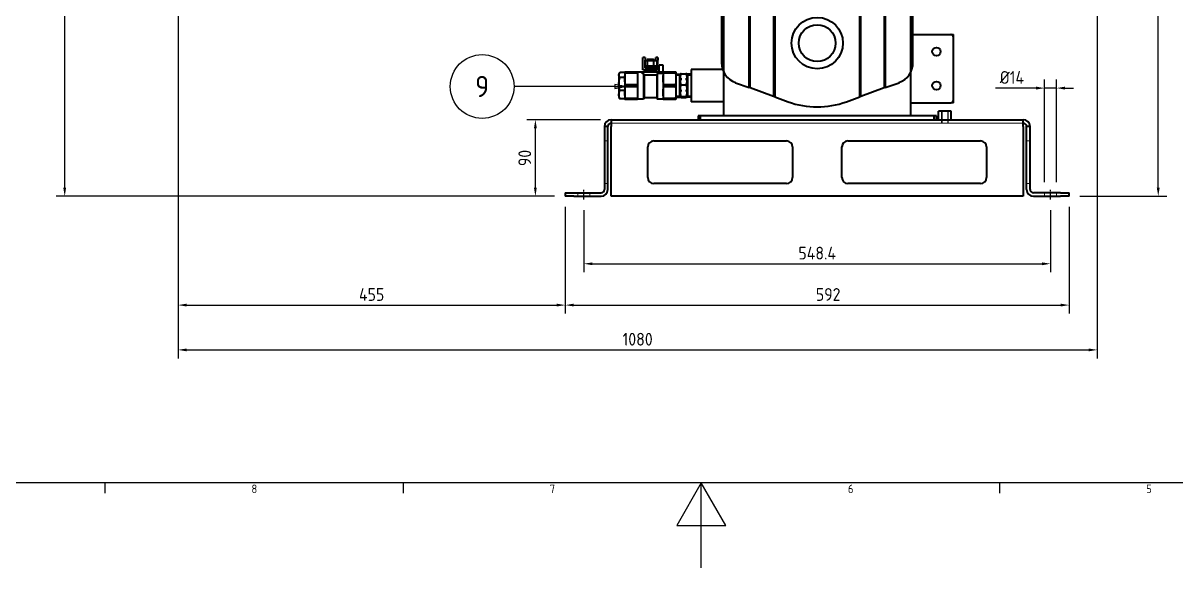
# Model space of a CAD drawing. Header units: millimetres. Extents: x 9486 to 14955, y -5687 to 1872.
# Drawn here: x 10792 to 12146, y -5687 to -5046 of the extents above; entities that cross this region are included whole.
import ezdxf

# ---------------------------------------------------------------- set-up
doc = ezdxf.new("R2010")
doc.units = ezdxf.units.MM
doc.linetypes.add('CHAIN', pattern=[0.3543, 0.2362, -0.0295, 0.0591, -0.0295])
doc.linetypes.add('DASHED', pattern=[0.2067, 0.1654, -0.0413])
for name, color, linetype, lineweight in [('가려진 것(ISO)', 2, 'DASHED', 18), ('가시적인 것(ISO)', 3, 'Continuous', 40), ('가시적인 좁은 것(ISO)', 3, 'Continuous', 35), ('경계(ISO)', 7, 'Continuous', 25), ('기호(ISO)', 5, 'Continuous', 25), ('중심선(ISO)', 1, 'Continuous', 25), ('치수(ISO)', 2, 'Continuous', 25)]:
    doc.layers.add(name, color=color, linetype=linetype, lineweight=lineweight)
doc.styles.add('문자 텍스트_PSTEK_POSCO', font='isocp.shx')
doc.styles.add('부품번호텍스트_PSTEK_POSCO', font='isocp.shx')
doc.styles.add('치수 텍스트_PSTEK_POSCO', font='isocp.shx')
doc.dimstyles.new('치수_PSTEK_POSCO', dxfattribs={"dimscale": 5, "dimtxt": 3, "dimasz": 2, "dimexe": 2, "dimexo": 2.5, "dimgap": 1, "dimtad": 1, "dimrnd": 1e-08, "dimdsep": 46, "dimtxsty": '치수 텍스트_PSTEK_POSCO', "dimcen": 0.09, "dimdle": 10, "dimclrd": 7, "dimclre": 7, "dimclrt": 2, "dimadec": 1, "dimazin": 2, "dimtfac": 1, "dimtmove": 0, "dimatfit": 3, "dimfxl": 0, "dimtolj": 1, "dimlwd": -1, "dimlwe": -1, "dimarcsym": 0})

# ---------------------------------------------------------------- blocks, each defined once
blk = doc.blocks.new('경계 Default Border')
at = {"layer": '경계(ISO)'}
for p, q in [((280.33, 20), (280.33, 17.6)), ((350.42, 20), (350.42, 17.6)), ((490.58, 20), (490.58, 17.6))]:
    blk.add_line(p, q, dxfattribs=at)
at = {"layer": '경계(ISO)', "flags": 128}
for points in [[(20, 20), (20, 574), (821, 574), (821, 20), (20, 20)], [(420.5, 0), (420.5, 20), (414.73, 10), (426.27, 10), (420.5, 20)]]:
    blk.add_lwpolyline(points, dxfattribs=at)
at = {"layer": '경계(ISO)', "color": 2, "char_height": 2, "attachment_point": 7, "style": '문자 텍스트_PSTEK_POSCO'}
for s, insert in [('8', (314.8, 17.58)), ('7', (384.89, 17.6)), ('6', (454.97, 17.58)), ('5', (525.05, 17.58))]:
    blk.add_mtext(s, dxfattribs=dict(at, insert=insert))
blk = doc.blocks.new('A$C7F68005D')
at = {"layer": '가려진 것(ISO)'}
for p, q in [((146, 100), (146, 86)), ((146.68, 86), (146.68, 100)), ((153.32, 86), (153.32, 100)), ((154, 86), (154, 100)), ((242, 86), (-242, 86)), ((-250, 65), (-246, 65)), ((246, 65), (250, 65)), ((-250, 15), (-246, 15)), ((246, 15), (250, 15)), ((-281.2, 0), (-281.2, 4)), ((-267.2, 0), (-267.2, 4)), ((267.2, 0), (267.2, 4)), ((281.2, 0), (281.2, 4))]:
    blk.add_line(p, q, dxfattribs=at)
at = {"layer": '가시적인 것(ISO)'}
for p, q in [((157.5, 100), (142.5, 100)), ((142.5, 90), (142.5, 100)), ((157.5, 90), (157.5, 100)), ((-246, 82), (-250, 82)), ((-250, 82), (-250, 8)), ((-246, 8), (-246, 82)), ((-242, 90), (242, 90)), ((-242, 90), (-242, 82)), ((-242, 0), (-242, 82)), ((242, 82), (242, 90)), ((242, 82), (242, 0)), ((250, 82), (246, 82)), ((246, 8), (246, 82)), ((250, 8), (250, 82)), ((-199, 22), (-199, 58)), ((-192, 65), (-36, 65)), ((-29, 58), (-29, 22)), ((29, 22), (29, 58)), ((36, 65), (192, 65)), ((199, 58), (199, 22)), ((-36, 15), (-192, 15)), ((192, 15), (36, 15)), ((-296, 4), (-286, 4)), ((-296, 4), (-296, 0)), ((-286, 0), (-296, 0)), ((-286, 4), (-254, 4)), ((-286, 0), (-254, 0)), ((242, 0), (-242, 0)), ((286, 4), (254, 4)), ((254, 0), (286, 0)), ((286, 4), (296, 4)), ((296, 0), (286, 0)), ((296, 0), (296, 4))]:
    blk.add_line(p, q, dxfattribs=at)
for centre, radius, start, end in [((-242, 82), 8, 90, 180), ((-242, 82), 4, 90, 180), ((242, 82), 8, 0, 90), ((242, 82), 4, 0, 90), ((-192, 58), 7, 90, 180), ((-36, 58), 7, 0, 90), ((36, 58), 7, 90, 180), ((192, 58), 7, 0, 90), ((-192, 22), 7, 180, 270), ((-36, 22), 7, 270, 0), ((36, 22), 7, 180, 270), ((192, 22), 7, 270, 0), ((-254, 8), 8, 270, 0), ((-254, 8), 4, 270, 0), ((254, 8), 8, 180, 270), ((254, 8), 4, 180, 270)]:
    blk.add_arc(centre, radius, start, end, dxfattribs=at)
at = {"layer": '중심선(ISO)', "linetype": 'CHAIN'}
for p, q in [((-274.2, -3.75), (-274.2, 7.75)), ((274.2, -3.75), (274.2, 7.75))]:
    blk.add_line(p, q, dxfattribs=at)
blk = doc.blocks.new('A$C76AD2E71')
at = {"layer": '가시적인 것(ISO)'}
for p, q in [((-34.2, 69), (-50, 63.2)), ((50, 63.2), (34.2, 69)), ((-78.8, 52.7), (-51.2, 62.8)), ((-51.2, 62.8), (-50, 63.2)), ((-51.2, 62.8), (-51.2, -662.8)), ((-50, 63.2), (-50, -663.2)), ((50, 63.2), (51.2, 62.8)), ((50, -663.2), (50, 63.2)), ((51.2, 62.8), (78.8, 52.7)), ((51.2, -662.8), (51.2, 62.8)), ((-80, 52.3), (-96.1, 46.5)), ((-80, 52.3), (-78.8, 52.7)), ((-80, -652.3), (-80, 52.3)), ((-78.8, -652.7), (-78.8, 52.7)), ((78.8, 52.7), (78.8, -652.7)), ((78.8, 52.7), (80, 52.3)), ((80, 52.3), (80, -652.3)), ((96.1, 46.5), (80, 52.3)), ((-112.5, 23), (-112.5, -623)), ((112.5, -623), (112.5, 23)), ((-96.1, -646.5), (-80, -652.3)), ((80, -652.3), (96.1, -646.5)), ((-78.8, -652.7), (-80, -652.3)), ((-51.2, -662.8), (-78.8, -652.7)), ((-50, -663.2), (-51.2, -662.8)), ((-50, -663.2), (-34.2, -669)), ((34.2, -669), (50, -663.2)), ((51.2, -662.8), (50, -663.2)), ((78.8, -652.7), (51.2, -662.8)), ((80, -652.3), (78.8, -652.7))]:
    blk.add_line(p, q, dxfattribs=at)
for centre, radius in [((0, 0), 30.2), ((0, 0), 21.6), ((0, -600), 30.2), ((0, -600), 21.6)]:
    blk.add_circle(centre, radius, dxfattribs=at)
for centre, radius, start, end in [((0, -25), 100, 70, 110), ((-87.5, 23), 25, 110, 180), ((87.5, 23), 25, 0, 70), ((-87.5, -623), 25, 180, 250), ((87.5, -623), 25, 290, 0), ((0, -575), 100, 250, 290)]:
    blk.add_arc(centre, radius, start, end, dxfattribs=at)
blk = doc.blocks.new('*D471')
at = {"color": 7}
for p, q in [((11450.6, -5266.1), (11450.6, -5339.1)), ((11999, -5266.1), (11999, -5339.1)), ((11460.6, -5329.1), (11989, -5329.1))]:
    blk.add_line(p, q, dxfattribs=at)
for points in [[(11460.6, -5327.5), (11460.6, -5330.8), (11450.6, -5329.1)], [(11989, -5327.5), (11989, -5330.8), (11999, -5329.1)]]:
    blk.add_solid(points, dxfattribs=at)
at = {"layer": 'Defpoints', "color": 0}
for p in [(11450.6, -5253.6), (11999, -5253.6), (11999, -5329.1)]:
    blk.add_point(p, dxfattribs=at)
at = {"color": 2, "insert": (11724.8, -5316.6), "char_height": 15, "attachment_point": 5, "style": '치수 텍스트_PSTEK_POSCO'}
blk.add_mtext('\\A1;548.4', dxfattribs=at)
blk = doc.blocks.new('*D472')
at = {"layer": 'Defpoints', "color": 0}
for p in [(11428.8, -5249.8), (12020.8, -5249.8), (12020.8, -5377.7)]:
    blk.add_point(p, dxfattribs=at)
at = {"layer": '치수(ISO)', "color": 7}
for p, q in [((11428.8, -5262.3), (11428.8, -5387.7)), ((12020.8, -5262.3), (12020.8, -5387.7)), ((11438.8, -5377.7), (12010.8, -5377.7))]:
    blk.add_line(p, q, dxfattribs=at)
for points in [[(11438.8, -5376), (11438.8, -5379.3), (11428.8, -5377.7)], [(12010.8, -5376), (12010.8, -5379.3), (12020.8, -5377.7)]]:
    blk.add_solid(points, dxfattribs=at)
at = {"layer": '치수(ISO)', "color": 2, "insert": (11723.2, -5365.2), "char_height": 15, "attachment_point": 4, "style": '치수 텍스트_PSTEK_POSCO'}
blk.add_mtext('\\A1;592', dxfattribs=at)
blk = doc.blocks.new('*D473')
at = {"layer": 'Defpoints', "color": 0}
for p in [(12006, -5122.7), (11992, -5245.8), (12006, -5245.8)]:
    blk.add_point(p, dxfattribs=at)
at = {"layer": '치수(ISO)', "color": 7}
for p, q in [((11992, -5233.3), (11992, -5112.7)), ((12006, -5233.3), (12006, -5112.7)), ((11982, -5122.7), (11934.3, -5122.7)), ((12006, -5122.7), (11992, -5122.7)), ((12016, -5122.7), (12026, -5122.7))]:
    blk.add_line(p, q, dxfattribs=at)
for points in [[(11982, -5121), (11982, -5124.4), (11992, -5122.7)], [(12016, -5121), (12016, -5124.4), (12006, -5122.7)]]:
    blk.add_solid(points, dxfattribs=at)
at = {"layer": '치수(ISO)', "color": 2, "insert": (11939.3, -5110.2), "char_height": 15, "attachment_point": 4, "style": '치수 텍스트_PSTEK_POSCO'}
blk.add_mtext('\\A1;Ø14', dxfattribs=at)
blk = doc.blocks.new('*D477')
at = {"color": 7}
for p, q in [((10862.2, -4719.8), (10830.7, -4719.8)), ((10840.7, -5239.8), (10840.7, -4729.8)), ((11416.3, -5249.8), (10830.7, -5249.8))]:
    blk.add_line(p, q, dxfattribs=at)
for points in [[(10839, -4729.8), (10842.3, -4729.8), (10840.7, -4719.8)], [(10839, -5239.8), (10842.3, -5239.8), (10840.7, -5249.8)]]:
    blk.add_solid(points, dxfattribs=at)
at = {"layer": 'Defpoints', "color": 0}
for p in [(10840.7, -4719.8), (10874.7, -4719.8), (11428.8, -5249.8)]:
    blk.add_point(p, dxfattribs=at)
at = {"color": 2, "insert": (10828.2, -4984.8), "char_height": 15, "attachment_point": 5, "rotation": 90, "style": '치수 텍스트_PSTEK_POSCO'}
blk.add_mtext('\\A1;530', dxfattribs=at)
blk = doc.blocks.new('*D478')
at = {"color": 7}
for p, q in [((10973.8, -4932.3), (10973.8, -5387.7)), ((11428.8, -5262.3), (11428.8, -5387.7)), ((10983.8, -5377.7), (11418.8, -5377.7))]:
    blk.add_line(p, q, dxfattribs=at)
for points in [[(10983.8, -5376), (10983.8, -5379.3), (10973.8, -5377.7)], [(11418.8, -5376), (11418.8, -5379.3), (11428.8, -5377.7)]]:
    blk.add_solid(points, dxfattribs=at)
at = {"layer": 'Defpoints', "color": 0}
for p in [(10973.8, -4919.8), (11428.8, -5249.8), (11428.8, -5377.7)]:
    blk.add_point(p, dxfattribs=at)
at = {"color": 2, "insert": (11201.3, -5365.2), "char_height": 15, "attachment_point": 5, "style": '치수 텍스트_PSTEK_POSCO'}
blk.add_mtext('\\A1;455', dxfattribs=at)
blk = doc.blocks.new('*D482')
at = {"color": 7}
for p, q in [((12053.8, -4842.8), (12053.8, -5440.3)), ((10973.8, -4932.3), (10973.8, -5440.3)), ((10983.8, -5430.3), (12043.8, -5430.3))]:
    blk.add_line(p, q, dxfattribs=at)
for points in [[(10983.8, -5428.7), (10983.8, -5432), (10973.8, -5430.3)], [(12043.8, -5428.7), (12043.8, -5432), (12053.8, -5430.3)]]:
    blk.add_solid(points, dxfattribs=at)
at = {"layer": 'Defpoints', "color": 0}
for p in [(12053.8, -4830.3), (10973.8, -4919.8), (12053.8, -5430.3)]:
    blk.add_point(p, dxfattribs=at)
at = {"color": 2, "insert": (11513.8, -5417.8), "char_height": 15, "attachment_point": 5, "style": '치수 텍스트_PSTEK_POSCO'}
blk.add_mtext('\\A1;1080', dxfattribs=at)
blk = doc.blocks.new('*D483')
at = {"color": 7}
for p, q in [((11880.3, -4256.6), (12135.5, -4256.6)), ((12125.5, -5239.8), (12125.5, -4266.6)), ((12033.3, -5249.8), (12135.5, -5249.8))]:
    blk.add_line(p, q, dxfattribs=at)
for points in [[(12123.8, -4266.6), (12127.1, -4266.6), (12125.5, -4256.6)], [(12123.8, -5239.8), (12127.1, -5239.8), (12125.5, -5249.8)]]:
    blk.add_solid(points, dxfattribs=at)
at = {"layer": 'Defpoints', "color": 0}
for p in [(11867.8, -4256.6), (12125.5, -4256.6), (12020.8, -5249.8)]:
    blk.add_point(p, dxfattribs=at)
at = {"color": 2, "insert": (12113, -4753.2), "char_height": 15, "attachment_point": 5, "rotation": 90, "style": '치수 텍스트_PSTEK_POSCO'}
blk.add_mtext('\\A1;993.2', dxfattribs=at)
blk = doc.blocks.new('*D484')
at = {"color": 7}
for p, q in [((11470.3, -5159.8), (11383.7, -5159.8)), ((11393.7, -5239.8), (11393.7, -5169.8)), ((11416.3, -5249.8), (11383.7, -5249.8))]:
    blk.add_line(p, q, dxfattribs=at)
for points in [[(11392, -5169.8), (11395.3, -5169.8), (11393.7, -5159.8)], [(11392, -5239.8), (11395.3, -5239.8), (11393.7, -5249.8)]]:
    blk.add_solid(points, dxfattribs=at)
at = {"layer": 'Defpoints', "color": 0}
for p in [(11393.7, -5159.8), (11482.8, -5159.8), (11428.8, -5249.8)]:
    blk.add_point(p, dxfattribs=at)
at = {"color": 2, "insert": (11381.2, -5204.8), "char_height": 15, "attachment_point": 5, "rotation": 90, "style": '치수 텍스트_PSTEK_POSCO'}
blk.add_mtext('\\A1;90', dxfattribs=at)

msp = doc.modelspace()

# ---------------------------------------------------------------- linework, layer by layer
at = {"layer": '가시적인 것(ISO)'}
for p, q in [((11614.818, -4274.617), (11614.818, -5155.317)), ((11834.818, -5155.317), (11834.818, -4270.817)), ((11837.318, -5059.817), (11881.818, -5059.817)), ((11882.318, -5059.817), (11881.818, -5059.817)), ((11882.318, -5059.817), (11884.818, -5059.817)), ((11884.818, -5062.817), (11884.818, -5059.817)), ((11884.818, -5136.817), (11884.818, -5062.817)), ((11522.518, -5086.917), (11520.018, -5086.917)), ((11520.018, -5089.917), (11520.018, -5086.917)), ((11520.018, -5101.417), (11520.018, -5089.917)), ((11522.518, -5086.917), (11522.518, -5089.917)), ((11522.518, -5098.917), (11522.518, -5089.917)), ((11522.518, -5090.117), (11523.188, -5090.117)), ((11523.188, -5090.117), (11528.818, -5090.117)), ((11525.585, -5088.517), (11524.818, -5089.284)), ((11524.818, -5089.284), (11532.818, -5089.284)), ((11524.818, -5089.284), (11524.818, -5090.117)), ((11525.065, -5090.386), (11525.065, -5096.647)), ((11525.585, -5088.517), (11532.051, -5088.517)), ((11528.818, -5090.117), (11534.447, -5090.117)), ((11532.051, -5088.517), (11532.818, -5089.284)), ((11532.57, -5090.386), (11532.57, -5096.647)), ((11532.818, -5089.284), (11532.818, -5090.117)), ((11534.447, -5090.117), (11535.318, -5090.117)), ((11537.618, -5086.917), (11535.118, -5086.917)), ((11535.118, -5089.917), (11535.118, -5086.917)), ((11535.118, -5090.117), (11535.118, -5089.917)), ((11535.318, -5090.117), (11536.323, -5090.386)), ((11536.323, -5090.386), (11536.323, -5096.647)), ((11537.618, -5086.917), (11537.618, -5089.917)), ((11537.618, -5098.917), (11537.618, -5089.917)), ((11491.818, -5106.317), (11492.426, -5105.263)), ((11491.818, -5106.317), (11491.818, -5107.294)), ((11498.818, -5104.382), (11493.023, -5104.382)), ((11498.818, -5103.817), (11498.818, -5111.817)), ((11513.303, -5103.817), (11499.332, -5103.817)), ((11499.332, -5103.817), (11499.332, -5104.828)), ((11499.332, -5104.828), (11513.303, -5104.828)), ((11513.303, -5103.817), (11513.303, -5104.828)), ((11513.818, -5103.817), (11513.818, -5111.817)), ((11519.318, -5103.817), (11513.818, -5103.817)), ((11544.232, -5103.817), (11519.318, -5103.817)), ((11519.318, -5105.528), (11519.318, -5103.817)), ((11520.889, -5105.528), (11519.318, -5105.528)), ((11537.618, -5101.417), (11520.018, -5101.417)), ((11520.889, -5105.528), (11520.889, -5135.817)), ((11522.418, -5101.417), (11522.318, -5101.517)), ((11522.318, -5101.517), (11535.318, -5101.517)), ((11522.318, -5101.517), (11522.318, -5102.517)), ((11522.318, -5102.517), (11535.318, -5102.517)), ((11522.418, -5102.617), (11522.318, -5102.517)), ((11522.418, -5102.617), (11522.318, -5102.717)), ((11522.318, -5102.717), (11535.318, -5102.717)), ((11522.318, -5102.717), (11522.318, -5103.717)), ((11522.318, -5103.717), (11535.318, -5103.717)), ((11522.418, -5103.817), (11522.318, -5103.717)), ((11522.418, -5102.617), (11535.218, -5102.617)), ((11522.518, -5096.917), (11535.818, -5096.917)), ((11522.518, -5098.917), (11537.618, -5098.917)), ((11535.218, -5101.417), (11535.318, -5101.517)), ((11535.218, -5102.617), (11535.318, -5102.517)), ((11535.218, -5102.617), (11535.318, -5102.717)), ((11535.218, -5103.817), (11535.318, -5103.717)), ((11535.318, -5096.917), (11536.323, -5096.647)), ((11535.318, -5101.517), (11535.318, -5102.517)), ((11535.318, -5102.717), (11535.318, -5103.717)), ((11535.818, -5096.917), (11535.818, -5098.917)), ((11543.818, -5105.528), (11536.746, -5105.528)), ((11536.746, -5105.528), (11536.746, -5135.817)), ((11537.618, -5098.917), (11537.618, -5101.417)), ((11543.818, -5095.817), (11539.018, -5095.817)), ((11539.018, -5103.817), (11539.018, -5095.817)), ((11543.818, -5103.817), (11543.818, -5095.817)), ((11543.818, -5105.528), (11543.818, -5111.817)), ((11558.303, -5103.817), (11544.332, -5103.817)), ((11544.332, -5103.817), (11544.332, -5104.828)), ((11544.332, -5104.828), (11558.303, -5104.828)), ((11558.303, -5103.817), (11558.303, -5104.828)), ((11558.818, -5103.817), (11558.818, -5111.817)), ((11558.818, -5106.415), (11563.818, -5106.259)), ((11563.023, -5106.283), (11563.023, -5133.35)), ((11563.818, -5133.375), (11563.818, -5106.259)), ((11563.818, -5106.259), (11563.853, -5106.259)), ((11563.851, -5106.261), (11563.851, -5111.193)), ((11565.023, -5105.783), (11570.612, -5105.783)), ((11571.818, -5106.259), (11571.782, -5106.259)), ((11571.784, -5106.261), (11571.784, -5111.193)), ((11571.818, -5106.259), (11571.818, -5133.375)), ((11576.818, -5106.415), (11571.818, -5106.259)), ((11572.613, -5133.35), (11572.613, -5106.283)), ((11576.818, -5100.817), (11576.818, -5138.817)), ((11613.644, -5100.817), (11576.818, -5100.817)), ((11491.818, -5107.294), (11491.818, -5117.923)), ((11491.818, -5117.923), (11491.818, -5130.446)), ((11498.818, -5110.206), (11493.023, -5110.206)), ((11498.818, -5111.817), (11498.818, -5127.817)), ((11513.303, -5118.805), (11499.332, -5118.805)), ((11499.332, -5118.805), (11499.332, -5120.828)), ((11513.303, -5118.805), (11513.303, -5120.828)), ((11513.818, -5111.817), (11513.818, -5127.817)), ((11536.318, -5107.346), (11521.318, -5107.346)), ((11521.318, -5107.346), (11521.318, -5134.217)), ((11536.318, -5107.346), (11536.318, -5134.217)), ((11543.818, -5111.817), (11543.818, -5127.817)), ((11558.303, -5118.805), (11544.332, -5118.805)), ((11544.332, -5118.805), (11544.332, -5120.828)), ((11558.303, -5118.805), (11558.303, -5120.828)), ((11558.818, -5111.817), (11558.818, -5127.817)), ((11564.818, -5111.193), (11563.851, -5111.193)), ((11563.851, -5113.266), (11563.851, -5124.565)), ((11563.851, -5113.266), (11564.818, -5113.266)), ((11564.818, -5113.266), (11564.818, -5111.193)), ((11565.023, -5118.676), (11570.612, -5118.676)), ((11570.818, -5111.193), (11571.784, -5111.193)), ((11570.818, -5111.193), (11570.818, -5113.266)), ((11571.784, -5113.266), (11570.818, -5113.266)), ((11571.784, -5113.266), (11571.784, -5124.565)), ((11491.818, -5130.446), (11491.818, -5133.317)), ((11491.818, -5133.317), (11492.426, -5134.37)), ((11498.818, -5125.64), (11493.023, -5125.64)), ((11498.818, -5127.817), (11498.818, -5135.817)), ((11499.332, -5120.828), (11513.303, -5120.828)), ((11513.818, -5127.817), (11513.818, -5135.817)), ((11543.818, -5127.817), (11543.818, -5135.817)), ((11544.332, -5120.828), (11558.303, -5120.828)), ((11558.818, -5127.817), (11558.818, -5135.817)), ((11558.818, -5133.218), (11563.818, -5133.375)), ((11563.818, -5133.375), (11564.818, -5133.375)), ((11564.818, -5124.565), (11563.851, -5124.565)), ((11563.851, -5126.821), (11563.851, -5133.189)), ((11563.851, -5126.821), (11564.818, -5126.821)), ((11564.818, -5133.189), (11563.851, -5133.189)), ((11564.818, -5126.821), (11564.818, -5124.565)), ((11564.818, -5133.375), (11564.818, -5133.189)), ((11565.023, -5132.71), (11570.612, -5132.71)), ((11570.818, -5124.565), (11571.784, -5124.565)), ((11570.818, -5124.565), (11570.818, -5126.821)), ((11571.784, -5126.821), (11570.818, -5126.821)), ((11570.818, -5133.189), (11571.784, -5133.189)), ((11570.818, -5133.189), (11570.818, -5133.375)), ((11571.818, -5133.375), (11570.818, -5133.375)), ((11571.784, -5126.821), (11571.784, -5133.189)), ((11576.818, -5133.218), (11571.818, -5133.375)), ((11498.818, -5135.251), (11493.023, -5135.251)), ((11513.303, -5134.805), (11499.332, -5134.805)), ((11499.332, -5134.805), (11499.332, -5135.817)), ((11499.332, -5135.817), (11513.303, -5135.817)), ((11513.303, -5134.805), (11513.303, -5135.817)), ((11520.889, -5135.817), (11513.818, -5135.817)), ((11521.318, -5134.217), (11520.889, -5135.817)), ((11536.318, -5134.217), (11521.318, -5134.217)), ((11536.318, -5134.217), (11536.746, -5135.817)), ((11543.818, -5135.817), (11536.746, -5135.817)), ((11558.303, -5134.805), (11544.332, -5134.805)), ((11544.332, -5134.805), (11544.332, -5135.817)), ((11544.332, -5135.817), (11558.303, -5135.817)), ((11558.303, -5134.805), (11558.303, -5135.817)), ((11565.023, -5133.851), (11570.612, -5133.851)), ((11614.818, -5138.817), (11576.818, -5138.817)), ((11834.818, -5139.817), (11881.818, -5139.817)), ((11881.818, -5139.817), (11882.318, -5139.817)), ((11884.818, -5139.817), (11882.318, -5139.817)), ((11884.818, -5139.817), (11884.818, -5136.817)), ((11587.818, -5155.317), (11584.818, -5155.317)), ((11584.818, -5155.317), (11584.818, -5159.817)), ((11584.818, -5159.817), (11864.818, -5159.817)), ((11587.818, -5159.817), (11587.818, -5155.317)), ((11861.818, -5155.317), (11587.818, -5155.317)), ((11864.818, -5155.317), (11861.818, -5155.317)), ((11861.818, -5155.317), (11861.818, -5159.817)), ((11864.818, -5159.817), (11864.818, -5155.317))]:
    msp.add_line(p, q, dxfattribs=at)
for centre in [(11864.818, -5079.817), (11864.818, -5119.817)]:
    msp.add_circle(centre, 5, dxfattribs=at)
for centre, start, end in [((11881.818, -5062.817), 0, 90), ((11881.818, -5136.817), 270, 0)]:
    msp.add_arc(centre, 3, start, end, dxfattribs=at)
for points, weights in [([(11522.518, -5090.153), (11522.857, -5090.117), (11523.188, -5090.117)], [1.02152094627, 1.01601576416, 1]), ([(11523.188, -5090.117), (11524.059, -5090.117), (11525.065, -5090.386)], [1, 1.04314139574, 1.01001874936]), ([(11525.065, -5090.386), (11527.076, -5090.117), (11528.818, -5090.117)], [1.01001874936, 1.04314139574, 1]), ([(11528.818, -5090.117), (11530.559, -5090.117), (11532.57, -5090.386)], [1, 1.04314139574, 1.01001874936]), ([(11532.57, -5090.386), (11533.576, -5090.117), (11534.447, -5090.117)], [1.01001874936, 1.04314139574, 1]), ([(11534.447, -5090.117), (11535.318, -5090.117), (11536.323, -5090.386)], [1, 1.04314139574, 1.01001874936]), ([(11491.818, -5107.294), (11491.818, -5105.943), (11493.023, -5104.382)], [1, 1.08870427445, 1.10017793758]), ([(11499.332, -5103.817), (11498.818, -5103.817), (11498.818, -5103.817)], [1, 1.0295630141, 1]), ([(11498.818, -5111.817), (11498.818, -5108.52), (11499.332, -5104.828)], [1, 1.0295630141, 1]), ([(11513.818, -5103.817), (11513.818, -5103.817), (11513.303, -5103.817)], [1, 1.0295630141, 1]), ([(11513.303, -5104.828), (11513.818, -5108.52), (11513.818, -5111.817)], [1, 1.0295630141, 1]), ([(11521.318, -5107.346), (11521.118, -5106.485), (11520.889, -5105.528)], [1, 1.00179237712, 1]), ([(11523.188, -5096.917), (11522.857, -5096.917), (11522.518, -5096.88)], [1, 1.01601576416, 1.02152094627]), ([(11525.065, -5096.647), (11524.059, -5096.917), (11523.188, -5096.917)], [1.01001874936, 1.04314139574, 1]), ([(11528.818, -5096.917), (11527.076, -5096.917), (11525.065, -5096.647)], [1, 1.04314139574, 1.01001874936]), ([(11532.57, -5096.647), (11530.559, -5096.917), (11528.818, -5096.917)], [1.01001874936, 1.04314139574, 1]), ([(11534.447, -5096.917), (11533.576, -5096.917), (11532.57, -5096.647)], [1, 1.04314139574, 1.01001874936]), ([(11536.323, -5096.647), (11535.318, -5096.917), (11534.447, -5096.917)], [1.01001874936, 1.04314139574, 1]), ([(11536.746, -5105.528), (11536.517, -5106.485), (11536.318, -5107.346)], [1, 1.00179237712, 1]), ([(11544.232, -5103.817), (11544.013, -5104.712), (11543.818, -5105.528)], [1.00059034426, 1.00159966923, 1]), ([(11543.818, -5111.817), (11543.818, -5108.52), (11544.332, -5104.828)], [1, 1.0295630141, 1]), ([(11544.332, -5103.817), (11544.279, -5103.817), (11544.232, -5103.817)], [2.70379755074, 2.71967206274, 2.73399320319]), ([(11558.818, -5103.817), (11558.818, -5103.817), (11558.303, -5103.817)], [1, 1.0295630141, 1]), ([(11558.303, -5104.828), (11558.818, -5108.52), (11558.818, -5111.817)], [1, 1.0295630141, 1]), ([(11563.851, -5111.193), (11564.013, -5108.676), (11565.023, -5105.783)], [1.01059853484, 1.03163894694, 1.00007075032]), ([(11565.023, -5105.783), (11564.013, -5106.038), (11563.851, -5106.261)], [1.00007075032, 1.03163894694, 1.01059853484]), ([(11571.784, -5106.261), (11571.622, -5106.038), (11570.612, -5105.783)], [1.01059853484, 1.03163894694, 1.00007075032]), ([(11570.612, -5105.783), (11571.622, -5108.676), (11571.784, -5111.193)], [1.00007075032, 1.03163894694, 1.01059853484]), ([(11493.023, -5110.206), (11491.818, -5108.645), (11491.818, -5107.294)], [1.10017793758, 1.08870427445, 1]), ([(11491.818, -5117.923), (11491.818, -5114.342), (11493.023, -5110.206)], [1, 1.08870427445, 1.10017793758]), ([(11493.023, -5125.64), (11491.818, -5121.505), (11491.818, -5117.923)], [1.10017793758, 1.08870427445, 1]), ([(11499.332, -5118.805), (11498.818, -5115.113), (11498.818, -5111.817)], [1, 1.0295630141, 1]), ([(11513.818, -5111.817), (11513.818, -5115.113), (11513.303, -5118.805)], [1, 1.0295630141, 1]), ([(11544.332, -5118.805), (11543.818, -5115.113), (11543.818, -5111.817)], [1, 1.0295630141, 1]), ([(11558.818, -5111.817), (11558.818, -5115.113), (11558.303, -5118.805)], [1, 1.0295630141, 1]), ([(11565.023, -5118.676), (11564.013, -5115.782), (11563.851, -5113.266)], [1.00007075032, 1.03163894694, 1.01059853484]), ([(11563.851, -5124.565), (11564.013, -5121.826), (11565.023, -5118.676)], [1.01059853484, 1.03163894694, 1.00007075032]), ([(11571.784, -5113.266), (11571.622, -5115.782), (11570.612, -5118.676)], [1.01059853484, 1.03163894694, 1.00007075032]), ([(11570.612, -5118.676), (11571.622, -5121.826), (11571.784, -5124.565)], [1.00007075032, 1.03163894694, 1.01059853484]), ([(11491.818, -5130.446), (11491.818, -5128.215), (11493.023, -5125.64)], [1, 1.08870427445, 1.10017793758]), ([(11493.023, -5135.251), (11491.818, -5132.676), (11491.818, -5130.446)], [1.10017793758, 1.08870427445, 1]), ([(11498.818, -5127.817), (11498.818, -5124.52), (11499.332, -5120.828)], [1, 1.0295630141, 1]), ([(11499.332, -5134.805), (11498.818, -5131.113), (11498.818, -5127.817)], [1, 1.0295630141, 1]), ([(11513.303, -5120.828), (11513.818, -5124.52), (11513.818, -5127.817)], [1, 1.0295630141, 1]), ([(11513.818, -5127.817), (11513.818, -5131.113), (11513.303, -5134.805)], [1, 1.0295630141, 1]), ([(11543.818, -5127.817), (11543.818, -5124.52), (11544.332, -5120.828)], [1, 1.0295630141, 1]), ([(11544.332, -5134.805), (11543.818, -5131.113), (11543.818, -5127.817)], [1, 1.0295630141, 1]), ([(11558.303, -5120.828), (11558.818, -5124.52), (11558.818, -5127.817)], [1, 1.0295630141, 1]), ([(11558.818, -5127.817), (11558.818, -5131.113), (11558.303, -5134.805)], [1, 1.0295630141, 1]), ([(11565.023, -5132.71), (11564.013, -5129.56), (11563.851, -5126.821)], [1.00007075032, 1.03163894694, 1.01059853484]), ([(11563.851, -5133.189), (11564.013, -5132.966), (11565.023, -5132.71)], [1.01059853484, 1.03163894694, 1.00007075032]), ([(11565.023, -5133.851), (11564.019, -5133.596), (11563.853, -5133.375)], [1.00007075032, 1.03146331275, 1.01083102909]), ([(11571.784, -5126.821), (11571.622, -5129.56), (11570.612, -5132.71)], [1.01059853484, 1.03163894694, 1.00007075032]), ([(11570.612, -5132.71), (11571.622, -5132.966), (11571.784, -5133.189)], [1.00007075032, 1.03163894694, 1.01059853484]), ([(11571.782, -5133.375), (11571.616, -5133.596), (11570.612, -5133.851)], [1.01083102909, 1.03146331275, 1.00007075032]), ([(11492.426, -5134.37), (11492.672, -5134.796), (11493.023, -5135.251)], [1.08675587889, 1.09680467396, 1.10017793758]), ([(11498.818, -5135.817), (11498.818, -5135.817), (11499.332, -5135.817)], [1, 1.0295630141, 1]), ([(11513.303, -5135.817), (11513.818, -5135.817), (11513.818, -5135.817)], [1, 1.0295630141, 1]), ([(11543.818, -5135.817), (11543.818, -5135.817), (11544.332, -5135.817)], [1, 1.0295630141, 1]), ([(11558.303, -5135.817), (11558.818, -5135.817), (11558.818, -5135.817)], [1, 1.0295630141, 1])]:
    msp.add_rational_spline(points, weights, degree=2, dxfattribs=at)
at = {"layer": '가시적인 좁은 것(ISO)'}
for p, q in [((11563.023, -5107.446), (11558.818, -5107.577)), ((11576.818, -5107.577), (11572.613, -5107.446)), ((11558.818, -5132.056), (11563.023, -5132.187)), ((11572.613, -5132.187), (11576.818, -5132.056))]:
    msp.add_line(p, q, dxfattribs=at)
at = {"layer": '기호(ISO)', "color": 7}
for p, q in [((11499.332, -5120.828), (11486.832, -5118.328)), ((11486.832, -5118.328), (11486.832, -5123.328)), ((11486.832, -5120.828), (11368.638, -5120.828)), ((11486.832, -5120.828), (11499.332, -5120.828)), ((11486.832, -5123.328), (11499.332, -5120.828))]:
    msp.add_line(p, q, dxfattribs=at)
at = {"layer": '기호(ISO)', "color": 7, "flags": 128}
msp.add_lwpolyline([(11486.832, -5123.328), (11499.332, -5120.828), (11486.832, -5118.328), (11486.832, -5123.328)], dxfattribs=at)
at = {"layer": '기호(ISO)'}
msp.add_circle((11331.138, -5120.828), 37.5, dxfattribs=at)
at = {"layer": '기호(ISO)', "color": 7}
msp.add_solid([(11486.832, -5123.328), (11499.332, -5120.828), (11486.832, -5118.328), (11486.832, -5123.328)], dxfattribs=at)

# ---------------------------------------------------------------- block references
at = {"xscale": 5, "yscale": 5, "zscale": 5}
msp.add_blockref('경계 Default Border', (9486.075, -5686.548), dxfattribs=at)
for name, p in [('A$C76AD2E71', (11724.818, -4469.817)), ('A$C7F68005D', (11724.818, -5249.817))]:
    msp.add_blockref(name, p)

# ---------------------------------------------------------------- texts
at = {"layer": '기호(ISO)', "color": 7, "insert": (11331.138, -5120.828), "char_height": 25, "attachment_point": 5, "style": '부품번호텍스트_PSTEK_POSCO'}
msp.add_mtext('9', dxfattribs=at)

# ---------------------------------------------------------------- dimensions: what is measured, and where the dimension line sits
for base, p1, p2, picture, middle in [((12125.47, -4256.617), (12020.818, -5249.817), (11867.818, -4256.617), '*D483', (12112.961, -4753.217)), ((10840.673, -4719.817), (11428.818, -5249.817), (10874.687, -4719.817), '*D477', (10828.173, -4984.817)), ((11393.675, -5159.817), (11428.818, -5249.817), (11482.818, -5159.817), '*D484', (11381.175, -5204.817))]:
    dim = msp.add_linear_dim(base=base, p1=p1, p2=p2, angle=90, dimstyle='치수_PSTEK_POSCO')
    dim.commit()
    dim.dimension.update_dxf_attribs({"geometry": picture, "text_midpoint": middle})
for base, p1, p2, picture, middle in [((12053.818, -5430.327), (10973.818, -4919.817), (12053.818, -4830.317), '*D482', (11513.818, -5417.827)), ((11428.818, -5377.664), (10973.818, -4919.817), (11428.818, -5249.817), '*D478', (11201.318, -5365.164)), ((11999.018, -5329.117), (11450.618, -5253.567), (11999.018, -5253.567), '*D471', (11724.818, -5316.617))]:
    dim = msp.add_linear_dim(base=base, p1=p1, p2=p2, dimstyle='치수_PSTEK_POSCO')
    dim.commit()
    dim.dimension.update_dxf_attribs({"geometry": picture, "text_midpoint": middle})
at = {"layer": '치수(ISO)', "color": 7}
dim = msp.add_linear_dim(base=(12006.018, -5122.703), p1=(11992.018, -5245.817), p2=(12006.018, -5245.817), text='Ø<>', dimstyle='치수_PSTEK_POSCO', override={"dimatfit": 1}, dxfattribs=at)
dim.commit()
dim.dimension.update_dxf_attribs({"geometry": '*D473', "text_midpoint": (11953.143, -5122.703), "dimtype": 160})
dim = msp.add_linear_dim(base=(12020.818, -5377.664), p1=(11428.818, -5249.817), p2=(12020.818, -5249.817), angle=180, dimstyle='치수_PSTEK_POSCO', override={"dimdec": 2, "dimtp": 0, "dimtm": 0, "dimtdec": 2, "dimtofl": 0, "dimatfit": 1}, dxfattribs=at)
dim.commit()
dim.dimension.update_dxf_attribs({"geometry": '*D472', "text_midpoint": (11737.164, -5377.664), "dimtype": 160})

doc.saveas('drawing.dxf')
